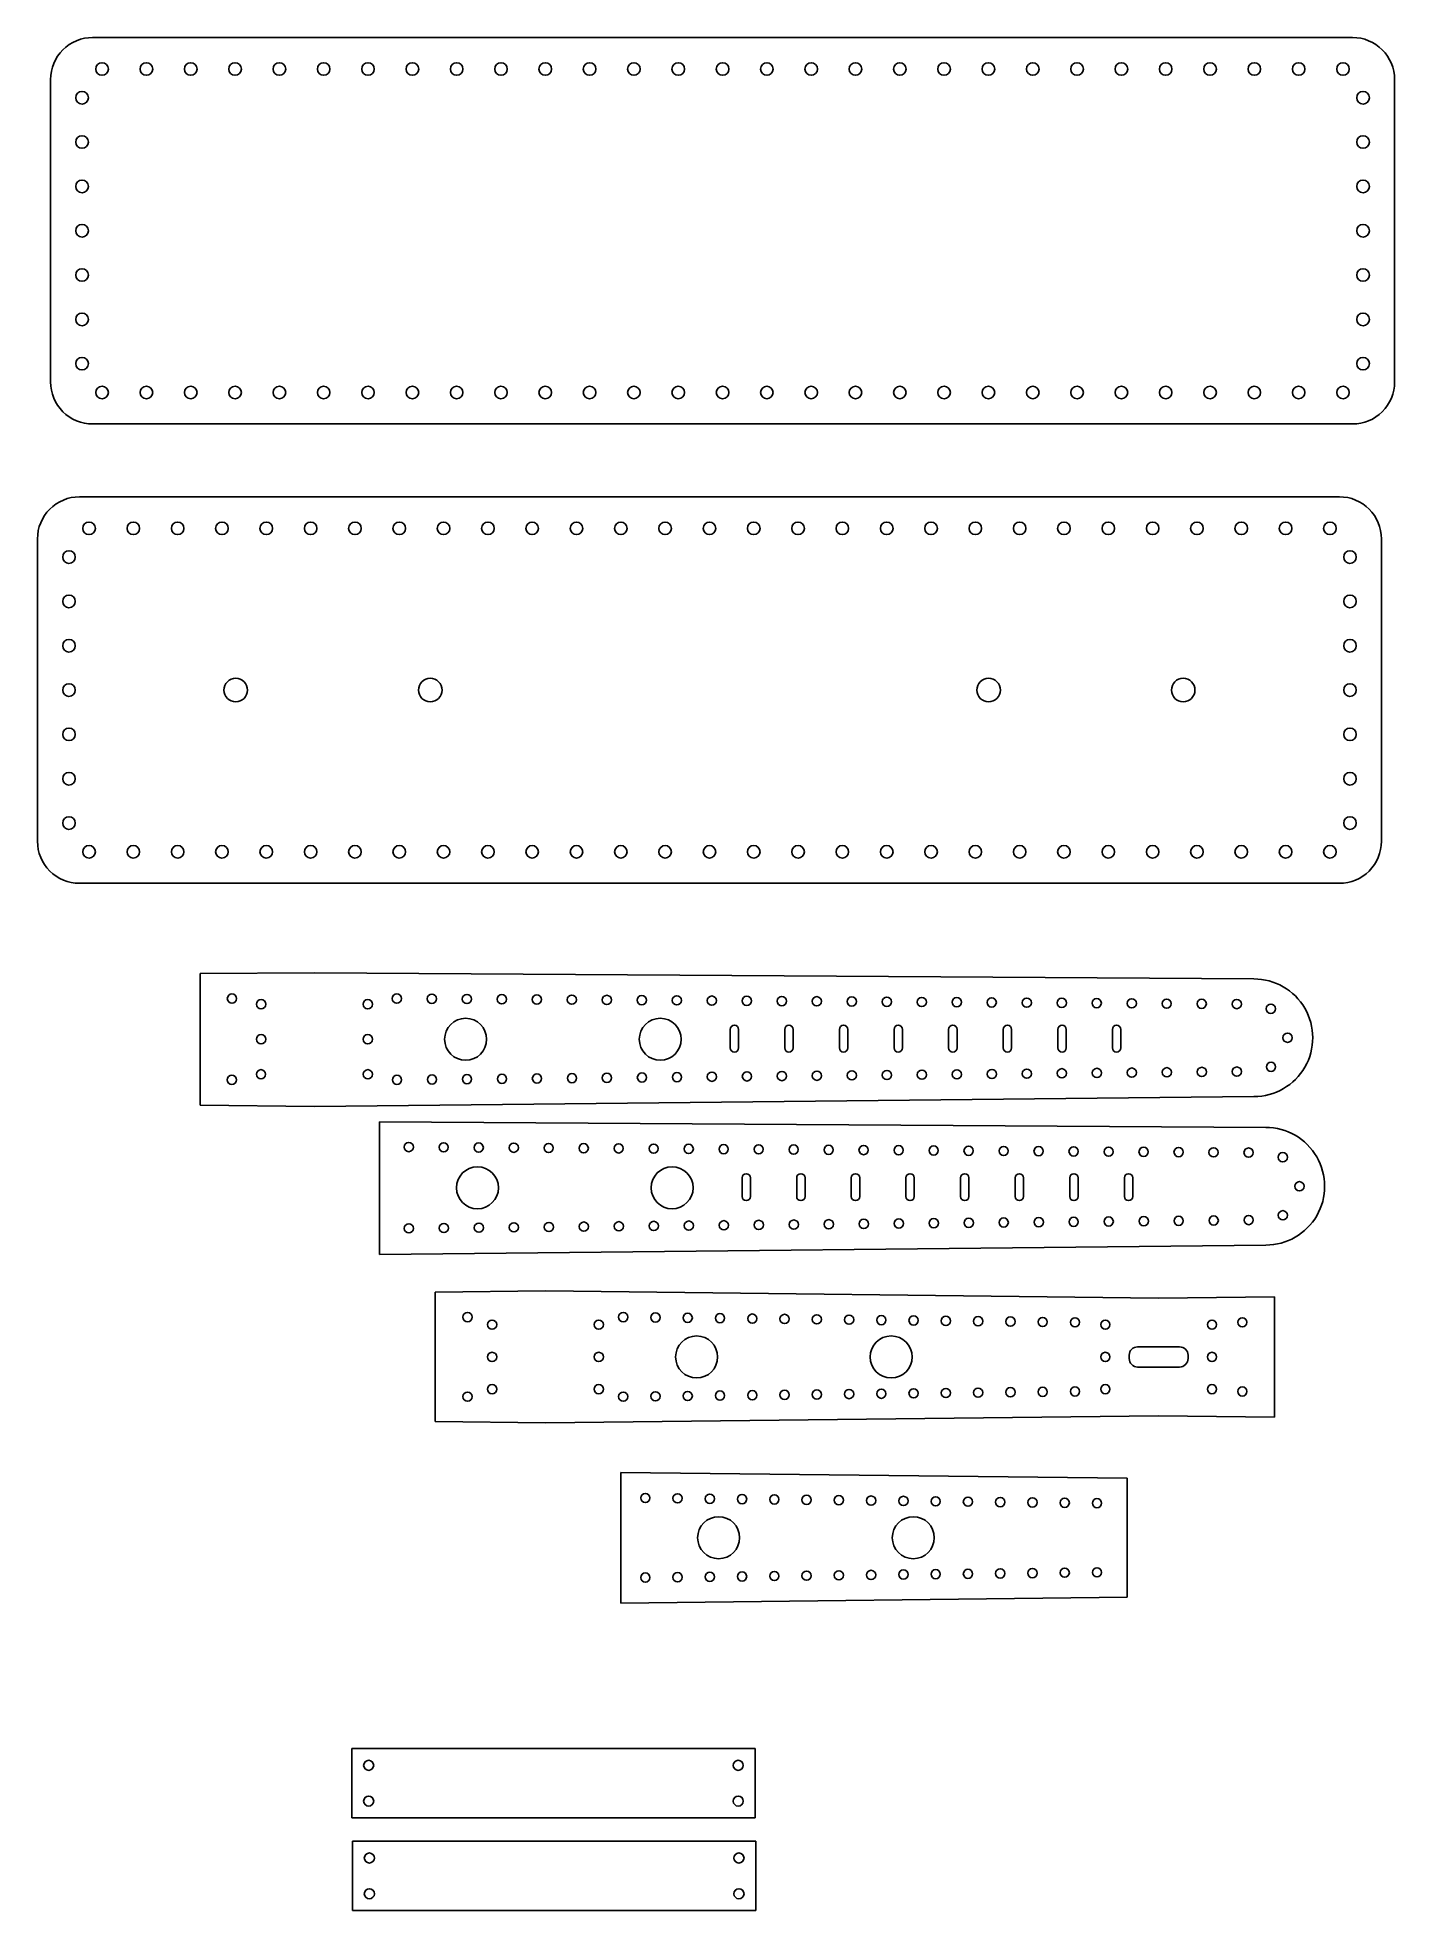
# Model space of a CAD drawing. Header units: millimetres. Extents: x 1041 to 1203, y 2206 to 2429.
import ezdxf

# ---------------------------------------------------------------- set-up
doc = ezdxf.new("R2010")
doc.units = ezdxf.units.MM
doc.layers.add('Layer_0', color=7, linetype='Continuous')

msp = doc.modelspace()

# ---------------------------------------------------------------- linework, layer by layer
for p, q in [((1060.54, 2317.27), (1060.55, 2301.59)), ((1123.66, 2310.63), (1123.66, 2308.43)), ((1124.66, 2310.63), (1124.66, 2308.43)), ((1130.15, 2310.63), (1130.15, 2308.43)), ((1131.15, 2310.63), (1131.15, 2308.43)), ((1136.66, 2310.63), (1136.66, 2308.43)), ((1137.66, 2310.63), (1137.66, 2308.43)), ((1143.16, 2310.63), (1143.16, 2308.43)), ((1144.16, 2310.63), (1144.16, 2308.43)), ((1149.66, 2310.63), (1149.66, 2308.43)), ((1150.66, 2310.63), (1150.66, 2308.43)), ((1156.16, 2310.63), (1156.16, 2308.43)), ((1157.16, 2310.63), (1157.16, 2308.43)), ((1162.67, 2310.63), (1162.67, 2308.43)), ((1163.67, 2310.63), (1163.67, 2308.43)), ((1169.16, 2310.63), (1169.16, 2308.43)), ((1170.16, 2310.63), (1170.16, 2308.43)), ((1081.92, 2299.64), (1081.92, 2283.84)), ((1125.07, 2292.95), (1125.07, 2290.75)), ((1126.07, 2292.95), (1126.07, 2290.75)), ((1131.57, 2292.95), (1131.57, 2290.75)), ((1132.57, 2292.95), (1132.57, 2290.75)), ((1138.07, 2292.95), (1138.07, 2290.75)), ((1139.07, 2292.95), (1139.07, 2290.75)), ((1144.57, 2292.95), (1144.57, 2290.75)), ((1145.57, 2292.95), (1145.57, 2290.75)), ((1151.08, 2292.95), (1151.08, 2290.75)), ((1152.08, 2292.95), (1152.08, 2290.75)), ((1157.58, 2292.95), (1157.58, 2290.75)), ((1158.58, 2292.95), (1158.58, 2290.75)), ((1164.08, 2292.95), (1164.08, 2290.75)), ((1165.08, 2292.95), (1165.08, 2290.75)), ((1170.58, 2292.95), (1170.58, 2290.75)), ((1171.58, 2292.95), (1171.58, 2290.75)), ((1088.55, 2279.33), (1101.66, 2279.49)), ((1088.55, 2279.33), (1088.55, 2263.95)), ((1174.66, 2278.64), (1101.66, 2279.49)), ((1174.66, 2278.64), (1188.46, 2278.8)), ((1188.46, 2278.8), (1188.46, 2264.48)), ((1171.16, 2271.84), (1171.16, 2271.44)), ((1172.16, 2272.84), (1177.16, 2272.84)), ((1178.16, 2271.84), (1178.16, 2271.44)), ((1172.16, 2270.44), (1177.16, 2270.44)), ((1088.55, 2263.95), (1101.66, 2263.8)), ((1174.66, 2264.64), (1101.66, 2263.8)), ((1174.66, 2264.64), (1188.46, 2264.48)), ((1170.93, 2257.19), (1110.63, 2257.89)), ((1110.63, 2257.89), (1110.63, 2242.35)), ((1170.93, 2257.19), (1170.93, 2243.04)), ((1170.93, 2243.04), (1110.63, 2242.35)), ((1078.62, 2225.03), (1126.62, 2225.03)), ((1078.62, 2216.78), (1078.62, 2225.03)), ((1126.62, 2225.03), (1126.62, 2216.78)), ((1126.62, 2216.78), (1078.62, 2216.78)), ((1078.7, 2214), (1126.7, 2214)), ((1078.7, 2205.75), (1078.7, 2214)), ((1126.7, 2214), (1126.7, 2205.75)), ((1126.7, 2205.75), (1078.7, 2205.75))]:
    msp.add_line(p, q)
for points in [[(1047.75, 2428.68), (1197.75, 2428.68, -0.414214), (1202.75, 2423.68), (1202.75, 2387.68, -0.414214), (1197.75, 2382.68), (1047.75, 2382.68, -0.414214), (1042.75, 2387.68), (1042.75, 2423.68, -0.414214)], [(1046.19, 2374.01), (1196.19, 2374.01, -0.414214), (1201.19, 2369.01), (1201.19, 2333.01, -0.414214), (1196.19, 2328.01), (1046.19, 2328.01, -0.414214), (1041.19, 2333.01), (1041.19, 2369.01, -0.414214)]]:
    msp.add_lwpolyline(points, format="xyb", close=True)
for points in [[(1060.54, 2317.27), (1074.16, 2317.36)], [(1074.16, 2301.45), (1060.55, 2301.59)]]:
    msp.add_lwpolyline(points)
for points in [[(1074.16, 2301.45), (1186.01, 2302.63, 1.001026), (1185.99, 2316.63), (1074.16, 2317.36)], [(1081.92, 2283.84), (1187.42, 2284.95, 1.001026), (1187.41, 2298.95), (1081.92, 2299.64)]]:
    msp.add_lwpolyline(points, format="xyb")
for centre, radius in [((1048.88, 2424.93), 0.75), ((1054.16, 2424.93), 0.75), ((1059.44, 2424.93), 0.75), ((1064.71, 2424.93), 0.75), ((1069.99, 2424.93), 0.75), ((1075.26, 2424.93), 0.75), ((1080.54, 2424.93), 0.75), ((1085.82, 2424.93), 0.75), ((1091.09, 2424.93), 0.75), ((1096.37, 2424.93), 0.75), ((1101.64, 2424.93), 0.75), ((1106.92, 2424.93), 0.75), ((1112.19, 2424.93), 0.75), ((1117.47, 2424.93), 0.75), ((1122.75, 2424.93), 0.75), ((1128.02, 2424.93), 0.75), ((1133.3, 2424.93), 0.75), ((1138.57, 2424.93), 0.75), ((1143.85, 2424.93), 0.75), ((1149.12, 2424.93), 0.75), ((1154.4, 2424.93), 0.75), ((1159.68, 2424.93), 0.75), ((1164.95, 2424.93), 0.75), ((1170.23, 2424.93), 0.75), ((1175.5, 2424.93), 0.75), ((1180.78, 2424.93), 0.75), ((1186.05, 2424.93), 0.75), ((1191.33, 2424.93), 0.75), ((1196.61, 2424.93), 0.75), ((1046.5, 2421.51), 0.75), ((1199, 2421.51), 0.75), ((1046.5, 2416.24), 0.75), ((1199, 2416.24), 0.75), ((1046.5, 2410.96), 0.75), ((1199, 2410.96), 0.75), ((1046.5, 2405.68), 0.75), ((1199, 2405.68), 0.75), ((1046.5, 2400.41), 0.75), ((1199, 2400.41), 0.75), ((1046.5, 2395.13), 0.75), ((1199, 2395.13), 0.75), ((1046.5, 2389.86), 0.75), ((1199, 2389.86), 0.75), ((1048.88, 2386.43), 0.75), ((1054.16, 2386.43), 0.75), ((1059.44, 2386.43), 0.75), ((1064.71, 2386.43), 0.75), ((1069.99, 2386.43), 0.75), ((1075.26, 2386.43), 0.75), ((1080.54, 2386.43), 0.75), ((1085.82, 2386.43), 0.75), ((1091.09, 2386.43), 0.75), ((1096.37, 2386.43), 0.75), ((1101.64, 2386.43), 0.75), ((1106.92, 2386.43), 0.75), ((1112.19, 2386.43), 0.75), ((1117.47, 2386.43), 0.75), ((1122.75, 2386.43), 0.75), ((1128.02, 2386.43), 0.75), ((1133.3, 2386.43), 0.75), ((1138.57, 2386.43), 0.75), ((1143.85, 2386.43), 0.75), ((1149.12, 2386.43), 0.75), ((1154.4, 2386.43), 0.75), ((1159.68, 2386.43), 0.75), ((1164.95, 2386.43), 0.75), ((1170.23, 2386.43), 0.75), ((1175.5, 2386.43), 0.75), ((1180.78, 2386.43), 0.75), ((1186.05, 2386.43), 0.75), ((1191.33, 2386.43), 0.75), ((1196.61, 2386.43), 0.75), ((1047.33, 2370.26), 0.75), ((1052.6, 2370.26), 0.75), ((1057.88, 2370.26), 0.75), ((1063.15, 2370.26), 0.75), ((1068.43, 2370.26), 0.75), ((1073.71, 2370.26), 0.75), ((1078.98, 2370.26), 0.75), ((1084.26, 2370.26), 0.75), ((1089.53, 2370.26), 0.75), ((1094.81, 2370.26), 0.75), ((1100.08, 2370.26), 0.75), ((1105.36, 2370.26), 0.75), ((1110.64, 2370.26), 0.75), ((1115.91, 2370.26), 0.75), ((1121.19, 2370.26), 0.75), ((1126.46, 2370.26), 0.75), ((1131.74, 2370.26), 0.75), ((1137.01, 2370.26), 0.75), ((1142.29, 2370.26), 0.75), ((1147.57, 2370.26), 0.75), ((1152.84, 2370.26), 0.75), ((1158.12, 2370.26), 0.75), ((1163.39, 2370.26), 0.75), ((1168.67, 2370.26), 0.75), ((1173.95, 2370.26), 0.75), ((1179.22, 2370.26), 0.75), ((1184.5, 2370.26), 0.75), ((1189.77, 2370.26), 0.75), ((1195.05, 2370.26), 0.75), ((1044.94, 2366.84), 0.75), ((1197.44, 2366.84), 0.75), ((1044.94, 2361.56), 0.75), ((1197.44, 2361.56), 0.75), ((1044.94, 2356.29), 0.75), ((1197.44, 2356.29), 0.75), ((1044.94, 2351.01), 0.75), ((1197.44, 2351.01), 0.75), ((1044.94, 2345.74), 0.75), ((1197.44, 2345.74), 0.75), ((1044.94, 2340.46), 0.75), ((1197.44, 2340.46), 0.75), ((1044.94, 2335.18), 0.75), ((1197.44, 2335.18), 0.75), ((1047.33, 2331.76), 0.75), ((1052.6, 2331.76), 0.75), ((1057.88, 2331.76), 0.75), ((1063.15, 2331.76), 0.75), ((1068.43, 2331.76), 0.75), ((1073.71, 2331.76), 0.75), ((1078.98, 2331.76), 0.75), ((1084.26, 2331.76), 0.75), ((1089.53, 2331.76), 0.75), ((1094.81, 2331.76), 0.75), ((1100.08, 2331.76), 0.75), ((1105.36, 2331.76), 0.75), ((1110.64, 2331.76), 0.75), ((1115.91, 2331.76), 0.75), ((1121.19, 2331.76), 0.75), ((1126.46, 2331.76), 0.75), ((1131.74, 2331.76), 0.75), ((1137.01, 2331.76), 0.75), ((1142.29, 2331.76), 0.75), ((1147.57, 2331.76), 0.75), ((1152.84, 2331.76), 0.75), ((1158.12, 2331.76), 0.75), ((1163.39, 2331.76), 0.75), ((1168.67, 2331.76), 0.75), ((1173.95, 2331.76), 0.75), ((1179.22, 2331.76), 0.75), ((1184.5, 2331.76), 0.75), ((1189.77, 2331.76), 0.75), ((1195.05, 2331.76), 0.75), ((1064.34, 2314.29), 0.55), ((1067.81, 2313.62), 0.55), ((1080.51, 2313.62), 0.55), ((1083.97, 2314.29), 0.55), ((1088.14, 2314.27), 0.55), ((1092.31, 2314.24), 0.55), ((1096.47, 2314.21), 0.55), ((1100.64, 2314.18), 0.55), ((1104.8, 2314.16), 0.55), ((1108.97, 2314.13), 0.55), ((1113.13, 2314.1), 0.55), ((1117.3, 2314.08), 0.55), ((1121.47, 2314.05), 0.55), ((1125.63, 2314.02), 0.55), ((1129.8, 2313.99), 0.55), ((1133.96, 2313.97), 0.55), ((1138.13, 2313.94), 0.55), ((1142.3, 2313.91), 0.55), ((1146.46, 2313.88), 0.55), ((1150.63, 2313.86), 0.55), ((1154.79, 2313.83), 0.55), ((1158.96, 2313.8), 0.55), ((1163.13, 2313.78), 0.55), ((1167.29, 2313.75), 0.55), ((1171.46, 2313.72), 0.55), ((1175.62, 2313.69), 0.55), ((1179.79, 2313.67), 0.55), ((1183.96, 2313.64), 0.55), ((1188.02, 2313.08), 0.55), ((1067.81, 2309.45), 0.55), ((1080.51, 2309.45), 0.55), ((1190.01, 2309.63), 0.55), ((1064.33, 2304.62), 0.55), ((1067.8, 2305.28), 0.55), ((1080.52, 2305.28), 0.55), ((1083.99, 2304.62), 0.55), ((1088.16, 2304.66), 0.55), ((1092.32, 2304.7), 0.55), ((1096.49, 2304.74), 0.55), ((1100.65, 2304.78), 0.55), ((1104.82, 2304.82), 0.55), ((1108.98, 2304.86), 0.55), ((1113.15, 2304.9), 0.55), ((1117.32, 2304.94), 0.55), ((1121.48, 2304.99), 0.55), ((1125.65, 2305.03), 0.55), ((1129.81, 2305.07), 0.55), ((1133.98, 2305.11), 0.55), ((1138.14, 2305.15), 0.55), ((1142.31, 2305.19), 0.55), ((1146.48, 2305.23), 0.55), ((1150.64, 2305.27), 0.55), ((1154.81, 2305.31), 0.55), ((1158.97, 2305.35), 0.55), ((1163.14, 2305.4), 0.55), ((1167.31, 2305.44), 0.55), ((1171.47, 2305.48), 0.55), ((1175.64, 2305.52), 0.55), ((1179.8, 2305.56), 0.55), ((1183.97, 2305.6), 0.55), ((1188.04, 2306.17), 0.55), ((1085.39, 2296.62), 0.55), ((1089.55, 2296.59), 0.55), ((1093.72, 2296.56), 0.55), ((1097.89, 2296.54), 0.55), ((1102.05, 2296.51), 0.55), ((1106.22, 2296.48), 0.55), ((1110.38, 2296.46), 0.55), ((1114.55, 2296.43), 0.55), ((1118.72, 2296.4), 0.55), ((1122.88, 2296.37), 0.55), ((1127.05, 2296.35), 0.55), ((1131.21, 2296.32), 0.55), ((1135.38, 2296.29), 0.55), ((1139.54, 2296.26), 0.55), ((1143.71, 2296.24), 0.55), ((1147.88, 2296.21), 0.55), ((1152.04, 2296.18), 0.55), ((1156.21, 2296.15), 0.55), ((1160.37, 2296.13), 0.55), ((1164.54, 2296.1), 0.55), ((1168.71, 2296.07), 0.55), ((1172.87, 2296.05), 0.55), ((1177.04, 2296.02), 0.55), ((1181.2, 2295.99), 0.55), ((1185.37, 2295.96), 0.55), ((1189.44, 2295.41), 0.55), ((1191.42, 2291.95), 0.55), ((1085.4, 2286.94), 0.55), ((1089.57, 2286.98), 0.55), ((1093.74, 2287.02), 0.55), ((1097.9, 2287.06), 0.55), ((1102.07, 2287.1), 0.55), ((1106.23, 2287.15), 0.55), ((1110.4, 2287.19), 0.55), ((1114.56, 2287.23), 0.55), ((1118.73, 2287.27), 0.55), ((1122.9, 2287.31), 0.55), ((1127.06, 2287.35), 0.55), ((1131.23, 2287.39), 0.55), ((1135.39, 2287.43), 0.55), ((1139.56, 2287.47), 0.55), ((1143.73, 2287.52), 0.55), ((1147.89, 2287.56), 0.55), ((1152.06, 2287.6), 0.55), ((1156.22, 2287.64), 0.55), ((1160.39, 2287.68), 0.55), ((1164.55, 2287.72), 0.55), ((1168.72, 2287.76), 0.55), ((1172.89, 2287.8), 0.55), ((1177.05, 2287.84), 0.55), ((1181.22, 2287.88), 0.55), ((1185.38, 2287.93), 0.55), ((1189.45, 2288.5), 0.55), ((1092.39, 2276.38), 0.55), ((1110.92, 2276.38), 0.55), ((1114.76, 2276.33), 0.55), ((1118.6, 2276.29), 0.55), ((1122.44, 2276.25), 0.55), ((1126.29, 2276.2), 0.55), ((1130.13, 2276.16), 0.55), ((1133.97, 2276.11), 0.55), ((1137.81, 2276.07), 0.55), ((1141.65, 2276.02), 0.55), ((1145.49, 2275.98), 0.55), ((1149.33, 2275.93), 0.55), ((1153.17, 2275.89), 0.55), ((1157.02, 2275.85), 0.55), ((1160.86, 2275.8), 0.55), ((1164.7, 2275.76), 0.55), ((1184.62, 2275.76), 0.55), ((1095.31, 2275.48), 0.55), ((1108.01, 2275.48), 0.55), ((1168.31, 2275.48), 0.55), ((1181.01, 2275.48), 0.55), ((1095.31, 2271.64), 0.55), ((1108.01, 2271.64), 0.55), ((1168.31, 2271.64), 0.55), ((1181.01, 2271.64), 0.55), ((1092.39, 2266.91), 0.55), ((1095.31, 2267.8), 0.55), ((1108.01, 2267.8), 0.55), ((1110.92, 2266.91), 0.55), ((1114.76, 2266.95), 0.55), ((1118.6, 2266.99), 0.55), ((1122.44, 2267.04), 0.55), ((1126.29, 2267.08), 0.55), ((1130.13, 2267.13), 0.55), ((1133.97, 2267.17), 0.55), ((1137.81, 2267.22), 0.55), ((1141.65, 2267.26), 0.55), ((1145.49, 2267.31), 0.55), ((1149.33, 2267.35), 0.55), ((1153.17, 2267.39), 0.55), ((1157.02, 2267.44), 0.55), ((1160.86, 2267.48), 0.55), ((1164.7, 2267.53), 0.55), ((1168.31, 2267.8), 0.55), ((1181.01, 2267.8), 0.55), ((1184.62, 2267.53), 0.55), ((1113.55, 2254.85), 0.55), ((1117.39, 2254.81), 0.55), ((1121.23, 2254.76), 0.55), ((1125.07, 2254.72), 0.55), ((1128.91, 2254.68), 0.55), ((1132.75, 2254.63), 0.55), ((1136.59, 2254.59), 0.55), ((1140.43, 2254.54), 0.55), ((1144.28, 2254.5), 0.55), ((1148.12, 2254.45), 0.55), ((1151.96, 2254.41), 0.55), ((1155.8, 2254.36), 0.55), ((1159.64, 2254.32), 0.55), ((1163.48, 2254.28), 0.55), ((1167.32, 2254.23), 0.55), ((1113.55, 2245.38), 0.55), ((1117.39, 2245.42), 0.55), ((1121.23, 2245.47), 0.55), ((1125.07, 2245.51), 0.55), ((1128.91, 2245.56), 0.55), ((1132.75, 2245.6), 0.55), ((1136.59, 2245.65), 0.55), ((1140.43, 2245.69), 0.55), ((1144.28, 2245.74), 0.55), ((1148.12, 2245.78), 0.55), ((1151.96, 2245.82), 0.55), ((1155.8, 2245.87), 0.55), ((1159.64, 2245.91), 0.55), ((1163.48, 2245.96), 0.55), ((1167.32, 2246), 0.55), ((1080.62, 2223.03), 0.6), ((1124.62, 2223.03), 0.6), ((1080.62, 2218.78), 0.6), ((1124.62, 2218.78), 0.6), ((1080.7, 2212), 0.6), ((1124.7, 2212), 0.6), ((1080.7, 2207.75), 0.6), ((1124.7, 2207.75), 0.6)]:
    msp.add_circle(centre, radius)
for centre, radius, start, end in [((1124.16, 2310.63), 0.5, 0, 180), ((1130.65, 2310.63), 0.5, 0, 180), ((1137.16, 2310.63), 0.5, 0, 180), ((1143.66, 2310.63), 0.5, 0, 180), ((1150.16, 2310.63), 0.5, 0, 180), ((1156.66, 2310.63), 0.5, 0, 180), ((1163.17, 2310.63), 0.5, 0, 180), ((1169.66, 2310.63), 0.5, 0, 180), ((1124.16, 2308.43), 0.5, 180, 0), ((1130.65, 2308.43), 0.5, 180, 0), ((1137.16, 2308.43), 0.5, 180, 0), ((1143.66, 2308.43), 0.5, 180, 0), ((1150.16, 2308.43), 0.5, 180, 0), ((1156.66, 2308.43), 0.5, 180, 0), ((1163.17, 2308.43), 0.5, 180, 0), ((1169.66, 2308.43), 0.5, 180, 0), ((1125.57, 2292.95), 0.5, 0, 180), ((1132.07, 2292.95), 0.5, 0, 180), ((1138.57, 2292.95), 0.5, 0, 180), ((1145.07, 2292.95), 0.5, 0, 180), ((1151.58, 2292.95), 0.5, 0, 180), ((1158.08, 2292.95), 0.5, 0, 180), ((1164.58, 2292.95), 0.5, 0, 180), ((1171.08, 2292.95), 0.5, 0, 180), ((1125.57, 2290.75), 0.5, 180, 0), ((1132.07, 2290.75), 0.5, 180, 0), ((1138.57, 2290.75), 0.5, 180, 0), ((1145.07, 2290.75), 0.5, 180, 0), ((1151.58, 2290.75), 0.5, 180, 0), ((1158.08, 2290.75), 0.5, 180, 0), ((1164.58, 2290.75), 0.5, 180, 0), ((1171.08, 2290.75), 0.5, 180, 0), ((1172.16, 2271.84), 1, 90, 180), ((1177.16, 2271.84), 1, 0, 90), ((1172.16, 2271.44), 1, 180, 270), ((1177.16, 2271.44), 1, 270, 0)]:
    msp.add_arc(centre, radius, start, end)
at = {"layer": 'Layer_0', "color": 0}
for centre, radius in [((1064.79, 2351.01), 1.4), ((1087.95, 2351.01), 1.4), ((1154.42, 2351.01), 1.4), ((1177.59, 2351.01), 1.4), ((1092.16, 2309.45), 2.5), ((1115.33, 2309.45), 2.5), ((1093.57, 2291.77), 2.5), ((1116.74, 2291.77), 2.5), ((1119.66, 2271.64), 2.5), ((1142.82, 2271.64), 2.5), ((1122.28, 2250.12), 2.5), ((1122.28, 2250.12), 2.5), ((1145.45, 2250.12), 2.5)]:
    msp.add_circle(centre, radius, dxfattribs=at)

doc.saveas('drawing.dxf')
